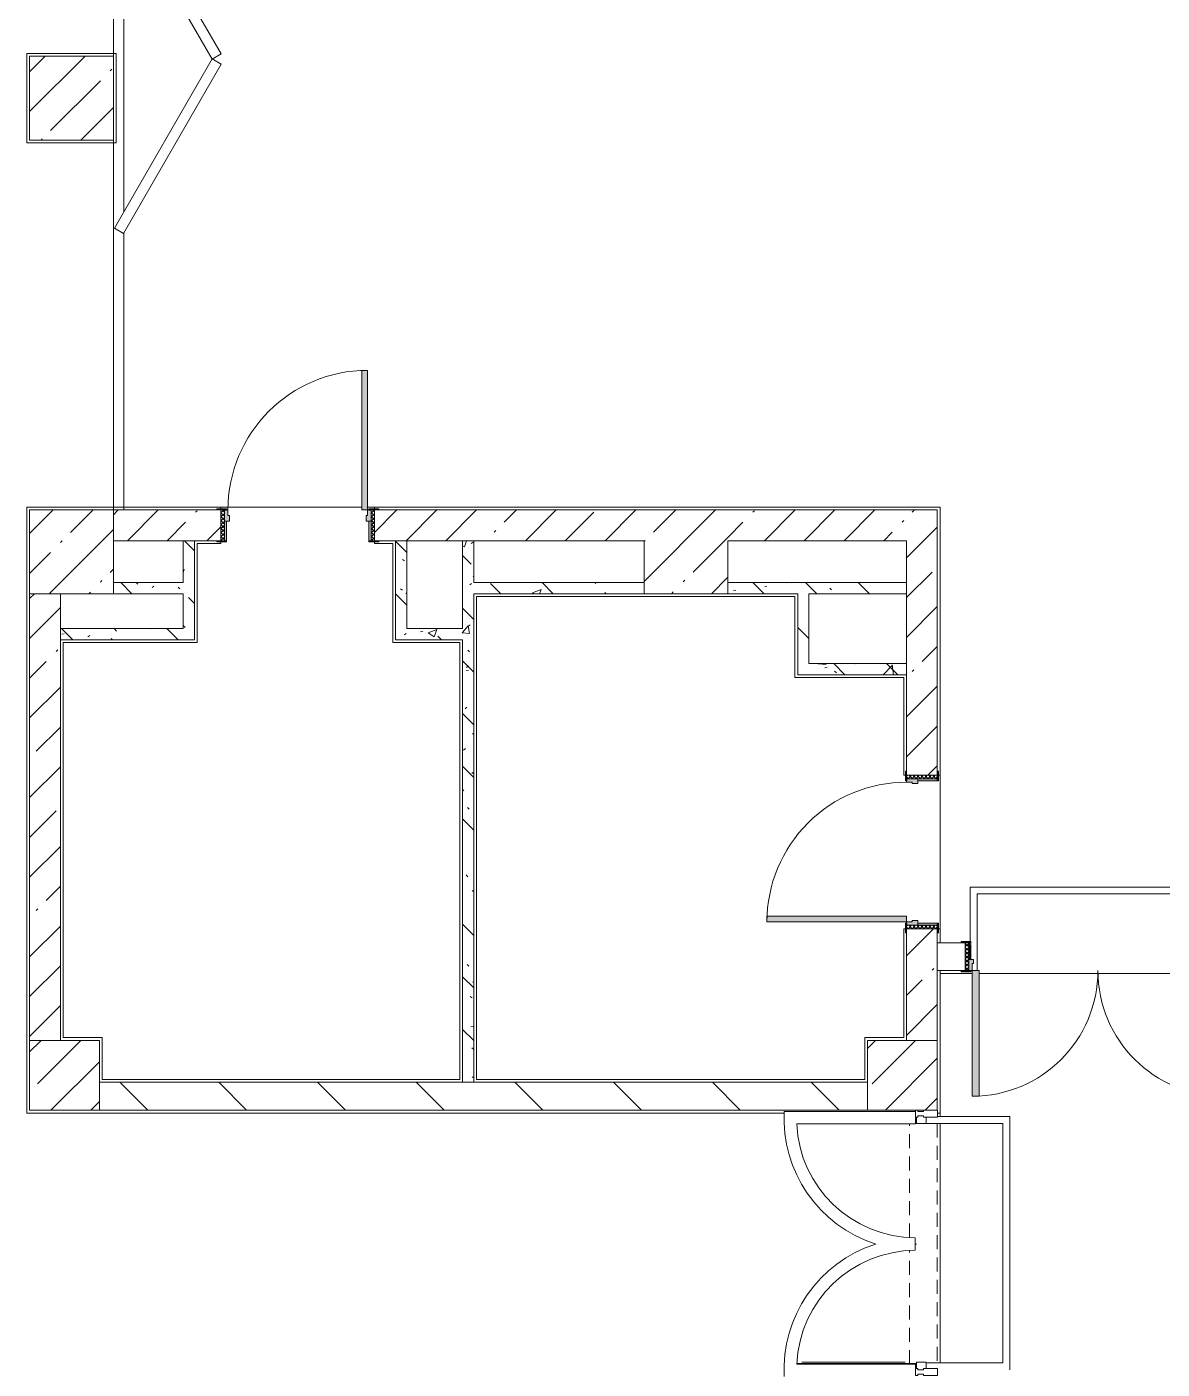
# Model space of a CAD drawing. Header units: millimetres. Extents: x 35840 to 252964, y -8553 to 29000.
# Drawn here: x 139644 to 147774, y 9045 to 18661 of the extents above; entities that cross this region are included whole.
import ezdxf

# ---------------------------------------------------------------- set-up
doc = ezdxf.new("R2010")
doc.units = ezdxf.units.MM
doc.linetypes.add('200_ШТРИХ__ш1_п0_6_', pattern=[160, 100, -60])
for name, color, linetype, lineweight, true_color in [('A-DETL-GENF-3', 7, 'Continuous', 5, 0xaaaaaa), ('A-DOOR-4', 7, 'Continuous', 5, 0xaaaaaa), ('A-DOOR-5', 7, 'Continuous', 5, 0xe2e2e2), ('A-DOOR-FRAM-3', 7, 'Continuous', 5, 0xe2e2e2), ('A-DOOR-FRAM-4', 7, 'Continuous', 5, 0xaaaaaa), ('A-FLOR-1', 7, 'Continuous', 5, 0xaaaaaa), ('I-WALL-5', 7, 'Continuous', 5, 0x787878)]:
    doc.layers.add(name, color=color, linetype=linetype, lineweight=lineweight, true_color=true_color)
for name, color, linetype, lineweight in [('A-DETL-MBND-1', 7, '200_ШТРИХ__ш1_п0_6_', 9), ('A-GLAZ-CWMG-3', 7, 'Continuous', 5), ('A-WALL', 7, 'Continuous', 9), ('I-WALL-4', 7, 'Continuous', 5), ('S-COLS-1', 7, 'Continuous', 5)]:
    doc.layers.add(name, color=color, linetype=linetype, lineweight=lineweight)
pattern_1 = [(45, (125954.28, 0), (-285.123, 285.123), []), (45, (126239.4, 0), (-285.123, 285.123), [504.031, -100.806, 16.764, -84.042])]
pattern_2 = [(135, (125954.3, 0), (-353.553, -353.553), [])]
pattern_3 = [(135, (1751.41, 174.685), (-14.14214, -14.14214), []), (225, (1751.41, 174.685), (14.14214, -14.14214), [])]
pattern_4 = [(45, (-371.384, 174.685), (-14.1421, 14.1421), []), (135, (-371.384, 174.685), (-14.1421, -14.1421), [])]
pattern_5 = [(135, (125954.3, 0), (-377.171, -377.171), [533.4, -88.9, 17.78, -88.9]), (135, (125954.3, 376.94), (-377.171, -377.171), []), (50, (125954.3, 0), (637.645, -55.787), [66.675, -733.425]), (355, (125954.3, 0), (-123.35, 668.7), [53.34, -586.74]), (100.451, (126007.4, -4.65), (514.299, 612.908), [56.665, -623.315]), (46.184, (125954.3, 177.8), (948.776, -147.15), [100.012, -1100.137]), (96.636, (126033.3, 165.5), (830.91, 865.997), [84.998, -934.973]), (351.184, (125954.3, 177.8), (830.918, 865.99), [80.01, -880.11]), (21, (126043.2, 133.35), (530.651, -357.928), [66.675, -733.425]), (326, (126043.2, 133.35), (216.308, 644.658), [53.34, -586.74]), (71.451, (126087.4, 103.5), (746.96, 286.724), [56.665, -623.315]), (37.5, (125954.28, 0), (10.8105, 295.9426), [16.764, -562.864, 16.764, -578.866, -588.962]), (37.5, (125954.28, 0), (10.8105, 295.9426), [-1175.258, 16.764, -572.198]), (7.5, (125954.28, 0), (233.869, 350.6318), [16.764, -322.834, 16.764, -549.529, -224.472]), (7.5, (125954.28, 0), (233.869, 350.6318), [-905.891, 16.764, -207.708]), (327.5, (125756.03, 0), (474.5678, -20.0513), [16.764, -205.486, 16.764, -676.656, -920.115]), (327.5, (125756.03, 0), (474.5678, -20.0513), [-915.67, 16.764, -903.351]), (317.5, (125667.13, 0), (518.452, 88.9934), [16.764, -272.161, 16.764, -443.738, -653.415]), (317.5, (125667.13, 0), (518.452, 88.9934), [-749.427, 16.764, -636.651])]

# ---------------------------------------------------------------- blocks, each defined once
blk = doc.blocks.new('BSC_Колонна _Прямоугольная - 600х600-V286-1_3_2_птичка')
at = {"layer": 'S-COLS-1'}
h = blk.add_hatch(dxfattribs=at)
h.set_pattern_fill('FP_108', color=256, style=0, pattern_type=2)
h.set_pattern_definition([(45, (-14010, -14900), (-285.123, 285.123), []), (45, (-13724.88, -14900), (-285.123, 285.123), [504.031, -100.806, 16.764, -84.042])])
h.paths.add_polyline_path([(220, -300), (300, -300), (300, 300), (-300, 300), (-300, -300), (-80, -300)])
for p, q in [((300, 300), (-300, 300)), ((-300, 300), (-300, -300)), ((300, -300), (300, 300)), ((-300, -300), (300, -300))]:
    blk.add_line(p, q, dxfattribs=at)
blk = doc.blocks.new('BSC_Колонна _Прямоугольная - 600х600-23295697-1_3_2_птичка')
at = {"layer": 'S-COLS-1'}
h = blk.add_hatch(dxfattribs=at)
h.set_pattern_fill('FP_109', color=256, style=0, pattern_type=2)
h.set_pattern_definition([(45, (-14010, -18150), (-285.123, 285.123), []), (45, (-13724.88, -18150), (-285.123, 285.123), [504.031, -100.806, 16.764, -84.042])])
h.paths.add_polyline_path([(-273.8, -300), (300, -300), (300, 300), (-300, 300), (-300, -300)])
for p, q in [((300, 300), (-300, 300)), ((-300, 300), (-300, -300)), ((300, -300), (300, 300)), ((-300, -300), (300, -300))]:
    blk.add_line(p, q, dxfattribs=at)
blk = doc.blocks.new('Дверь_Витражная_остекление_ - ДВН_CОШ в витраже-31920700-1_3_2_птичка')
at = {"layer": 'A-DETL-GENF-3'}
for p, q in [((-855, 60), (-855, -10)), ((855, 60), (855, -10)), ((-865, -10), (-900, -10)), ((-865, -10), (-900, -10)), ((-855, -10), (-900, -10)), ((-865, -17), (-865, -10)), ((-865, -17), (-865, -10)), ((855, -10), (900, -10)), ((856, -830), (856, -90)), ((865, -10), (900, -10)), ((865, -867), (865, -10)), ((865, -10), (865, -867)), ((900, -10), (865, -10))]:
    blk.add_line(p, q, dxfattribs=at)
at = {"layer": 'A-DOOR-4'}
for centre, radius, start, end in [((-910, -10), 920, 359.49349, 0), ((910, -10), 900, 180, 180.51777)]:
    blk.add_arc(centre, radius, start, end, dxfattribs=at)
blk = doc.blocks.new('Прямоугольный импост - Импост структурный с накладкой - 160мм Темный-31915521-1_3_2_птичка')
at = {"layer": 'A-GLAZ-CWMG-3'}
for p, q in [((-25, 17), (25, 17)), ((-15, 0), (-25, 0)), ((-15, -40), (-15, 0)), ((25, 0), (15, 0)), ((15, 0), (15, -40)), ((25, 17), (25, 0)), ((-25, -40), (-15, -40)), ((15, -40), (25, -40)), ((25, -40), (25, -140)), ((25, -140), (-25, -140))]:
    blk.add_line(p, q, dxfattribs=at)
blk = doc.blocks.new('Прямоугольный импост - Импост структурный с накладкой - 160мм Темный-30755591-1_3_2_птичка')
at = {"layer": 'A-GLAZ-CWMG-3'}
for p, q in [((-25, 0), (-25, 17)), ((-25, 17), (25, 17)), ((-15, 0), (-25, 0)), ((-15, -40), (-15, 0)), ((25, 0), (15, 0)), ((15, 0), (15, -40)), ((25, 17), (25, 0)), ((-25, -140), (-25, -40)), ((-25, -40), (-15, -40)), ((15, -40), (25, -40)), ((25, -40), (25, -140)), ((25, -140), (-25, -140))]:
    blk.add_line(p, q, dxfattribs=at)
blk = doc.blocks.new('110_Дверь_СКБ_1Ст_Внутренняя1 - Д-13 1100x2100h_кладовая-33288301-1_3_2_птичка')
at = {"layer": 'A-DOOR-4'}
h = blk.add_hatch(dxfattribs=at)
h.set_pattern_fill('FP_52', color=256, style=0, pattern_type=2)
h.set_pattern_definition(pattern_3)
h.paths.add_polyline_path([(537.5, -110), (562.5, -110), (562.5, 110), (537.5, 110), (537.5, 6.5)])
at = {"layer": 'A-DOOR-5'}
h = blk.add_hatch(color=256, dxfattribs=at)
h.paths.add_polyline_path([(533.2, 30), (537.5, 30), (537.5, 110), (512.5, 110), (512.5, 70), (502.5, 70), (502.5, 30), (522.5, 30)])
h.paths.add_polyline_path([(-512.5, 30), (-477.5, 30), (-477.5, 70), (-487.5, 70), (-487.5, 110), (-512.5, 110)])
at = {"layer": 'A-DOOR-FRAM-3'}
for points in [[(472.5, 110), (512.5, 110), (512.5, 1110), (472.5, 1110), (472.5, 130)], [(-512.5, 110), (-497.5, 110), (-497.5, 118), (-567.5, 118), (-567.5, 110), (-537.5, 110)], [(562.5, 110), (592.5, 110), (592.5, 118), (522.5, 118), (522.5, 110), (546.8, 110)], [(-497.5, -110), (-497.5, 30), (-512.5, 30), (-512.5, -110)], [(537.5, -110), (533.2, 30), (522.5, 30), (522.5, -110)], [(-497.5, -118), (-497.5, -110), (-567.5, -114), (-567.5, -118), (-537.5, -118)], [(581.8, -118), (592.5, -118), (592.5, -110), (522.5, -110), (522.5, -118), (562.5, -118)]]:
    blk.add_hatch(color=256, dxfattribs=at).paths.add_polyline_path(points)
at = {"layer": 'A-DOOR-FRAM-4'}
h = blk.add_hatch(dxfattribs=at)
h.set_pattern_fill('FP_53', color=256, style=0, pattern_type=2)
h.set_pattern_definition(pattern_4)
h.paths.add_polyline_path([(-512.5, -110), (-512.5, 110), (-537.5, 110), (-537.5, -110)])
at = {"layer": 'A-DOOR-4'}
for p, q in [((512.5, 1110), (472.5, 1110)), ((472.5, 1110), (472.5, 110)), ((512.5, 110), (512.5, 1110)), ((472.5, 110), (512.5, 110))]:
    blk.add_line(p, q, dxfattribs=at)
blk.add_arc((512.5, 110), 1000, 90, 180, dxfattribs=at)
at = {"layer": 'A-DOOR-FRAM-4'}
for p, q in [((-497.5, 118), (-567.5, 118)), ((-567.5, 118), (-567.5, 110)), ((-567.5, 110), (-497.5, 110)), ((-512.5, 110), (-537.5, 110)), ((-537.5, 110), (-537.5, -110)), ((-487.5, 110), (-512.5, 110)), ((-512.5, 110), (-512.5, 30)), ((-512.5, -110), (-512.5, 110)), ((-497.5, 110), (-512.5, 110)), ((-512.5, 110), (-512.5, 109)), ((-512.5, 109), (-497.5, 109)), ((-497.5, 110), (-497.5, 118)), ((-497.5, 109), (-497.5, 110)), ((-487.5, 70), (-487.5, 110)), ((512.5, 110), (512.5, 70)), ((537.5, 110), (512.5, 110)), ((592.5, 118), (522.5, 118)), ((522.5, 118), (522.5, 110)), ((537.5, 110), (522.5, 110)), ((522.5, 110), (522.5, 109)), ((522.5, 110), (592.5, 110)), ((522.5, 109), (537.5, 109)), ((537.5, 30), (537.5, 110)), ((562.5, 110), (537.5, 110)), ((537.5, 110), (537.5, -110)), ((537.5, 109), (537.5, 110)), ((562.5, -110), (562.5, 110)), ((592.5, 110), (592.5, 118)), ((-512.5, 30), (-477.5, 30)), ((-497.5, 30), (-512.5, 30)), ((-512.5, 30), (-512.5, -110)), ((-497.5, -110), (-497.5, 30)), ((-477.5, 70), (-487.5, 70)), ((-477.5, 30), (-477.5, 70)), ((512.5, 70), (502.5, 70)), ((502.5, 70), (502.5, 30)), ((502.5, 30), (537.5, 30)), ((537.5, 30), (522.5, 30)), ((522.5, 30), (522.5, -110)), ((537.5, -110), (537.5, 30)), ((-497.5, -110), (-567.5, -110)), ((-567.5, -110), (-567.5, -118)), ((-567.5, -118), (-497.5, -118)), ((-537.5, -110), (-512.5, -110)), ((-512.5, -110), (-497.5, -110)), ((-497.5, -118), (-497.5, -110)), ((522.5, -110), (537.5, -110)), ((592.5, -110), (522.5, -110)), ((522.5, -110), (522.5, -118)), ((522.5, -118), (592.5, -118)), ((537.5, -110), (562.5, -110)), ((592.5, -118), (592.5, -110))]:
    blk.add_line(p, q, dxfattribs=at)
blk = doc.blocks.new('DOR__перегородка__Прямоугольная - ТП-2_ Вн_ДПГ_9480х4200h_2-23998078-1_3_2_птичка')
at = {"layer": 'A-DOOR-4'}
for p, q in [((0, 0), (2650, 0)), ((3250, 0), (6400, 0)), ((7000, 0), (9480, 0)), ((0, -75), (1987.4, -75)), ((2137.4, -75), (4324.5, -75)), ((4474.5, -75), (4486.7, -75)), ((4636.7, -75), (6823.8, -75)), ((6973.8, -75), (6985, -75)), ((7135, -75), (9323.2, -75)), ((9105.2, -200.9), (9105.2, -75)), ((9180.2, -157.6), (9180.2, -75)), ((9255.2, -114.3), (9255.2, -75)), ((9473.2, -75), (9480, -75)), ((9330.2, -1474.2), (9330.2, -157.6)), ((9405.2, -1474.2), (9405.2, -114.3)), ((9105.2, -1474.2), (9105.2, -287.5)), ((9180.2, -1474.2), (9180.2, -244.2)), ((9255.2, -1474.2), (9255.2, -200.9)), ((9480, -1474.2), (9480, -450)), ((9105.2, -1474.2), (9480, -1474.2))]:
    blk.add_line(p, q, dxfattribs=at)
at = {"layer": 'A-DOOR-FRAM-4'}
for p, q in [((2019.1, -6.7), (1981.6, -71.7)), ((1981.6, -71.7), (3193.9, -771.8)), ((3231.5, -706.9), (2019.1, -6.7)), ((4442.7, -6.7), (3230.4, -706.9)), ((3267.9, -771.8), (4480.3, -71.7)), ((4480.3, -71.7), (4442.7, -6.7)), ((4518.4, -6.7), (4480.9, -71.7)), ((4480.9, -71.7), (5693.3, -771.8)), ((5730.8, -706.9), (4518.4, -6.7)), ((6942.1, -6.7), (5729.7, -706.9)), ((5767.3, -771.8), (6979.6, -71.7)), ((6979.6, -71.7), (6942.1, -6.7)), ((7016.7, -6.7), (6979.2, -71.7)), ((6979.2, -71.7), (8191.6, -771.8)), ((8229.1, -706.9), (7016.7, -6.7)), ((9441.4, -6.7), (8229.1, -706.9)), ((8266.6, -771.8), (9478.9, -71.7)), ((9478.9, -71.7), (9441.4, -6.7)), ((3193.9, -771.8), (3231.5, -706.9)), ((3230.4, -706.9), (3267.9, -771.8)), ((5693.3, -771.8), (5730.8, -706.9)), ((5729.7, -706.9), (5767.3, -771.8)), ((8191.6, -771.8), (8229.1, -706.9)), ((8229.1, -706.9), (8266.6, -771.8))]:
    blk.add_line(p, q, dxfattribs=at)
blk = doc.blocks.new('110_Дверь_СКБ_1Ст_Внутренняя1 - Д-4к_п__1100x2100h_Артистические EI30-23985503-1_3_2_птичка')
at = {"layer": 'A-DOOR-4'}
h = blk.add_hatch(dxfattribs=at)
h.set_pattern_fill('FP_52', color=256, style=0, pattern_type=2)
h.set_pattern_definition(pattern_3)
h.paths.add_polyline_path([(537.5, 102.1), (537.5, -110), (562.5, -110), (562.5, 110), (537.5, 110)])
at = {"layer": 'A-DOOR-5'}
h = blk.add_hatch(color=256, dxfattribs=at)
h.paths.add_polyline_path([(-512.5, 30), (-477.5, 30), (-477.5, 70), (-487.5, 70), (-487.5, 110), (-512.5, 110)])
h.paths.add_polyline_path([(502.5, 54), (502.5, 30), (537.5, 30), (537.5, 110), (512.5, 110), (508.7, 70), (502.5, 70), (502.5, 63.1)])
at = {"layer": 'A-DOOR-FRAM-3'}
for points in [[(-487.5, 703.8), (-487.5, 110), (-447.5, 110), (-447.5, 1110), (-487.5, 1110)], [(-567.5, 117), (-567.5, 110), (-497.5, 110), (-497.5, 118), (-567.5, 118)], [(522.5, 118), (522.5, 110), (592.5, 110), (592.5, 118), (537.5, 118)], [(-512.5, -110), (-497.5, -110), (-497.5, 30), (-512.5, 30)], [(522.5, -110), (537.5, -110), (537.5, 30), (522.5, 30)], [(-567.5, -118), (-497.5, -118), (-497.5, -110), (-567.5, -110)], [(522.5, -110), (522.5, -118), (592.5, -118), (592.5, -110), (537.5, -110)]]:
    blk.add_hatch(color=256, dxfattribs=at).paths.add_polyline_path(points)
at = {"layer": 'A-DOOR-FRAM-4'}
h = blk.add_hatch(dxfattribs=at)
h.set_pattern_fill('FP_53', color=256, style=0, pattern_type=2)
h.set_pattern_definition(pattern_4)
h.paths.add_polyline_path([(-537.5, -110), (-512.5, -110), (-512.5, 110), (-537.5, 110)])
at = {"layer": 'A-DOOR-4'}
for p, q in [((-487.5, 1110), (-487.5, 110)), ((-447.5, 1110), (-487.5, 1110)), ((-447.5, 110), (-447.5, 1110)), ((-487.5, 110), (-447.5, 110))]:
    blk.add_line(p, q, dxfattribs=at)
blk.add_arc((-487.5, 110), 1000, 360, 90, dxfattribs=at)
at = {"layer": 'A-DOOR-FRAM-4'}
for p, q in [((-497.5, 118), (-567.5, 118)), ((-567.5, 118), (-567.5, 110)), ((-567.5, 110), (-497.5, 110)), ((-512.5, 110), (-537.5, 110)), ((-537.5, 110), (-537.5, -110)), ((-487.5, 110), (-512.5, 110)), ((-512.5, 110), (-512.5, 30)), ((-512.5, -110), (-512.5, 110)), ((-497.5, 110), (-512.5, 110)), ((-512.5, 110), (-512.5, 109)), ((-512.5, 109), (-497.5, 109)), ((-497.5, 110), (-497.5, 118)), ((-497.5, 109), (-497.5, 110)), ((-487.5, 70), (-487.5, 110)), ((512.5, 110), (512.5, 70)), ((537.5, 110), (512.5, 110)), ((592.5, 118), (522.5, 118)), ((522.5, 118), (522.5, 110)), ((537.5, 110), (522.5, 110)), ((522.5, 110), (522.5, 109)), ((522.5, 110), (592.5, 110)), ((522.5, 109), (537.5, 109)), ((537.5, 30), (537.5, 110)), ((562.5, 110), (537.5, 110)), ((537.5, 110), (537.5, -110)), ((537.5, 109), (537.5, 110)), ((562.5, -110), (562.5, 110)), ((592.5, 110), (592.5, 118)), ((-512.5, 30), (-477.5, 30)), ((-497.5, 30), (-512.5, 30)), ((-512.5, 30), (-512.5, -110)), ((-497.5, -110), (-497.5, 30)), ((-477.5, 70), (-487.5, 70)), ((-477.5, 30), (-477.5, 70)), ((512.5, 70), (502.5, 70)), ((502.5, 70), (502.5, 30)), ((502.5, 30), (537.5, 30)), ((537.5, 30), (522.5, 30)), ((522.5, 30), (522.5, -110)), ((537.5, -110), (537.5, 30)), ((-497.5, -110), (-567.5, -110)), ((-567.5, -110), (-567.5, -118)), ((-567.5, -118), (-497.5, -118)), ((-537.5, -110), (-512.5, -110)), ((-512.5, -110), (-497.5, -110)), ((-497.5, -118), (-497.5, -110)), ((522.5, -110), (537.5, -110)), ((592.5, -110), (522.5, -110)), ((522.5, -110), (522.5, -118)), ((522.5, -118), (592.5, -118)), ((537.5, -110), (562.5, -110)), ((592.5, -118), (592.5, -110))]:
    blk.add_line(p, q, dxfattribs=at)
blk = doc.blocks.new('BSC_Колонна _Прямоугольная - 500х500-V335-1_3_2_птичка')
at = {"layer": 'S-COLS-1'}
h = blk.add_hatch(dxfattribs=at)
h.set_pattern_fill('FP_148', color=256, style=0, pattern_type=2)
h.set_pattern_definition([(45, (-19960, -11150), (-285.123, 285.123), []), (45, (-19674.88, -11150), (-285.123, 285.123), [504.031, -100.806, 16.764, -84.042])])
h.paths.add_polyline_path([(250, -250), (250, 250), (-250, 250), (-250, -250)])
for p, q in [((250, 250), (-250, 250)), ((-250, 250), (-250, -250)), ((250, -250), (250, 250)), ((-250, -250), (250, -250))]:
    blk.add_line(p, q, dxfattribs=at)
blk = doc.blocks.new('110_Дверь_СКБ_2Ст - Д-10 1800x2100h_Актовый зал EI30-23435156-1_3_2_птичка')
at = {"layer": 'A-DOOR-4'}
h = blk.add_hatch(dxfattribs=at)
h.set_pattern_fill('FP_152', color=256, style=0, pattern_type=2)
h.set_pattern_definition([(135, (1351.41, 164.685), (-14.1421, -14.1421), []), (225, (1351.41, 164.685), (14.1421, -14.1421), [])])
h.paths.add_polyline_path([(962.5, 100), (937.5, 100), (937.5, -100), (962.5, -100)])
at = {"layer": 'A-DOOR-5'}
for points in [[(-887.5, 1000), (-887.5, 100), (-837.5, 100), (-837.5, 1000)], [(862.5, 1000), (862.5, 100), (912.5, 100), (912.5, 1000)]]:
    blk.add_hatch(color=256, dxfattribs=at).paths.add_polyline_path(points)
h = blk.add_hatch(color=256, dxfattribs=at)
h.paths.add_polyline_path([(937.5, 100), (912.5, 100), (912.5, 50), (902.5, 50), (902.5, 20), (937.5, 20)])
h.paths.add_polyline_path([(-887.5, 100), (-912.5, 100), (-912.5, 20), (-877.5, 20), (-882.7, 50), (-887.5, 50)])
at = {"layer": 'A-DOOR-FRAM-3'}
for points in [[(-937.5, 108), (-967.5, 108), (-967.5, 100), (-897.5, 100), (-897.5, 108), (-916.5, 108)], [(962.5, 108), (922.5, 108), (927.9, 100), (992.5, 100), (992.5, 108)], [(-897.5, 20), (-912.5, 20), (-912.5, -100), (-897.5, -100)], [(927.9, 20), (922.5, 20), (927.9, -100), (937.5, -100), (937.5, 20)], [(-897.5, -100), (-967.5, -100), (-967.5, -108), (-897.5, -108)], [(922.5, -100), (927.9, -108), (992.5, -108), (992.5, -100), (927.9, -100)]]:
    blk.add_hatch(color=256, dxfattribs=at).paths.add_polyline_path(points)
at = {"layer": 'A-DOOR-FRAM-4'}
h = blk.add_hatch(dxfattribs=at)
h.set_pattern_fill('FP_153', color=256, style=0, pattern_type=2)
h.set_pattern_definition([(45, (-771.384, 164.685), (-14.1421, 14.1421), []), (135, (-771.384, 164.685), (-14.1421, -14.1421), [])])
h.paths.add_polyline_path([(-937.5, 100), (-937.5, -100), (-912.5, -100), (-912.5, 100)])
at = {"layer": 'A-DOOR-4'}
for p, q in [((-887.5, 1000), (-887.5, 100)), ((-837.5, 1000), (-887.5, 1000)), ((-837.5, 100), (-837.5, 1000)), ((912.5, 1000), (862.5, 1000)), ((862.5, 1000), (862.5, 100)), ((912.5, 100), (912.5, 1000)), ((-887.5, 100), (-837.5, 100)), ((862.5, 100), (912.5, 100))]:
    blk.add_line(p, q, dxfattribs=at)
for centre, start, end in [((-887.5, 100), 0, 90), ((912.5, 100), 90, 180)]:
    blk.add_arc(centre, 900, start, end, dxfattribs=at)
at = {"layer": 'A-DOOR-FRAM-4'}
for p, q in [((-897.5, 108), (-967.5, 108)), ((-967.5, 108), (-967.5, 100)), ((-967.5, 100), (-897.5, 100)), ((-912.5, 100), (-937.5, 100)), ((-937.5, 100), (-937.5, -100)), ((-887.5, 100), (-912.5, 100)), ((-912.5, 100), (-912.5, 20)), ((-912.5, -100), (-912.5, 100)), ((-897.5, 100), (-897.5, 108)), ((-887.5, 50), (-887.5, 100)), ((912.5, 100), (912.5, 50)), ((937.5, 100), (912.5, 100)), ((992.5, 108), (922.5, 108)), ((922.5, 108), (922.5, 100)), ((922.5, 100), (992.5, 100)), ((937.5, 20), (937.5, 100)), ((962.5, 100), (937.5, 100)), ((937.5, 100), (937.5, -100)), ((962.5, -100), (962.5, 100)), ((992.5, 100), (992.5, 108)), ((-912.5, 20), (-877.5, 20)), ((-897.5, 20), (-912.5, 20)), ((-912.5, 20), (-912.5, -100)), ((-897.5, -100), (-897.5, 20)), ((-877.5, 50), (-887.5, 50)), ((-877.5, 20), (-877.5, 50)), ((912.5, 50), (902.5, 50)), ((902.5, 50), (902.5, 20)), ((902.5, 20), (937.5, 20)), ((937.5, 20), (922.5, 20)), ((922.5, 20), (922.5, -100)), ((937.5, -100), (937.5, 20)), ((-897.5, -100), (-967.5, -100)), ((-967.5, -100), (-967.5, -108)), ((-967.5, -108), (-897.5, -108)), ((-937.5, -100), (-912.5, -100)), ((-912.5, -100), (-897.5, -100)), ((-897.5, -108), (-897.5, -100)), ((922.5, -100), (937.5, -100)), ((992.5, -100), (922.5, -100)), ((922.5, -100), (922.5, -108)), ((922.5, -108), (992.5, -108)), ((937.5, -100), (962.5, -100)), ((992.5, -108), (992.5, -100))]:
    blk.add_line(p, q, dxfattribs=at)
blk = doc.blocks.new('BSC_Колонна _Прямоугольная - 500х500-V354-1_3_2_птичка')
at = {"layer": 'S-COLS-1'}
h = blk.add_hatch(dxfattribs=at)
h.set_pattern_fill('FP_163', color=256, style=0, pattern_type=2)
h.set_pattern_definition([(45, (-13960, -11150), (-285.123, 285.123), []), (45, (-13674.88, -11150), (-285.123, 285.123), [504.031, -100.806, 16.764, -84.042])])
h.paths.add_polyline_path([(-250, -250), (250, -250), (250, 250), (-250, 247.8), (-250, -206.3)])
for p, q in [((250, 250), (-250, 250)), ((-250, 250), (-250, -250)), ((250, -250), (250, 250)), ((-250, -250), (250, -250))]:
    blk.add_line(p, q, dxfattribs=at)
blk = doc.blocks.new('BSC_Колонна _Прямоугольная - 500х500-V371-1_3_2_птичка')
at = {"layer": 'S-COLS-1'}
for p, q in [((250, 250), (-250, 250)), ((-250, 250), (-250, -250)), ((250, -250), (250, 250)), ((-250, -250), (250, -250))]:
    blk.add_line(p, q, dxfattribs=at)
blk = doc.blocks.new('Прямоугольный импост - Импост структурный с накладкой - 160мм-31915517-1_3_2_птичка')
at = {"layer": 'A-GLAZ-CWMG-3'}
for p, q in [((0, 17), (-50, 17)), ((-50, 17), (-50, 0)), ((-50, 0), (-40, 0)), ((-40, 0), (-40, -40)), ((-10, -40), (-10, 0)), ((-10, 0), (0, 0)), ((-40, -40), (-50, -40)), ((-50, -40), (-50, -140)), ((0, -40), (-10, -40)), ((-50, -140), (0, -140))]:
    blk.add_line(p, q, dxfattribs=at)

msp = doc.modelspace()

# ---------------------------------------------------------------- hatches: boundary and pattern name
at = {"layer": 'I-WALL-4'}
h = msp.add_hatch(dxfattribs=at)
h.set_pattern_fill('FP_100', color=256, style=0, pattern_type=2)
h.set_pattern_definition(pattern_1)
h.paths.add_polyline_path([(142164.3, 14980), (144064.5, 14980), (144064.5, 15200), (142134.3, 15200), (142134.3, 14980), (142152.3, 14980)])
h.paths.add_polyline_path([(145944.3, 14980), (146164.3, 14980), (146164.3, 15200), (144664.5, 15200), (144664.5, 14980), (145350.5, 14980)])
h.paths.add_polyline_path([(141034.3, 14980), (141034.3, 15200), (140264.3, 15200), (140264.3, 14980), (141004.3, 14980)])
h = msp.add_hatch(dxfattribs=at)
h.set_pattern_fill('FP_100', color=256, style=0, pattern_type=2)
h.set_pattern_definition(pattern_1)
h.paths.add_polyline_path([(145944.3, 11400), (146164.3, 11400), (146164.3, 12200), (145944.3, 12200), (145944.3, 11452.4)])
h.paths.add_polyline_path([(145944.3, 13300), (146164.3, 13300), (146164.3, 14980), (145944.3, 14980), (145944.3, 13330)])
h = msp.add_hatch(dxfattribs=at)
h.set_pattern_fill('FP_100', color=256, style=0, pattern_type=2)
h.set_pattern_definition(pattern_1)
h.paths.add_polyline_path([(139664.3, 11400), (139884.3, 11400), (139884.3, 14600), (139664.3, 14600), (139664.3, 11420)])
h = msp.add_hatch(dxfattribs=at)
h.set_pattern_fill('FP_106', color=256, style=0, pattern_type=2)
h.set_pattern_definition(pattern_2)
h.paths.add_polyline_path([(148294.3, 11900), (148544.3, 11900), (148544.3, 12100), (148264.3, 12100), (148264.3, 11900)])
h.paths.add_polyline_path([(146184.3, 11900), (146364.3, 11900), (146364.3, 12100), (146164.3, 12100), (146164.3, 11900)])
h = msp.add_hatch(dxfattribs=at)
h.set_pattern_fill('FP_106', color=256, style=0, pattern_type=2)
h.set_pattern_definition(pattern_2)
h.paths.add_polyline_path([(141632.5, 10900), (145664.3, 10900), (145664.3, 11100), (140164.3, 11100), (140164.3, 10900)])
at = {"layer": 'I-WALL-5'}
h = msp.add_hatch(dxfattribs=at)
h.set_pattern_fill('FP_120', color=256, style=0, pattern_type=2)
h.set_pattern_definition(pattern_5)
h.paths.add_polyline_path([(140844.3, 14350), (140844.3, 14980), (140764.3, 14976), (140764.3, 14350)])
h = msp.add_hatch(dxfattribs=at)
h.set_pattern_fill('FP_120', color=256, style=0, pattern_type=2)
h.set_pattern_definition(pattern_5)
h.paths.add_polyline_path([(142284.3, 14350), (142364.3, 14350), (142364.3, 14980), (142284.3, 14980), (142284.3, 14960)])
h = msp.add_hatch(dxfattribs=at)
h.set_pattern_fill('FP_120', color=256, style=0, pattern_type=2)
h.set_pattern_definition(pattern_5)
h.paths.add_polyline_path([(142844.3, 11100), (142844.3, 14980), (142764.3, 14980), (142764.3, 11100)])
h = msp.add_hatch(dxfattribs=at)
h.set_pattern_fill('FP_120', color=256, style=0, pattern_type=2)
h.set_pattern_definition(pattern_5)
h.paths.add_polyline_path([(140764.3, 14600), (140764.3, 14680), (140264.3, 14680), (140264.3, 14600)])
h = msp.add_hatch(dxfattribs=at)
h.set_pattern_fill('FP_120', color=256, style=0, pattern_type=2)
h.set_pattern_definition(pattern_5)
h.paths.add_polyline_path([(142844.3, 14600), (144064.3, 14600), (144064.3, 14680), (142844.3, 14680)])
h = msp.add_hatch(dxfattribs=at)
h.set_pattern_fill('FP_120', color=256, style=0, pattern_type=2)
h.set_pattern_definition(pattern_5)
h.paths.add_polyline_path([(145164.3, 14600), (145944.3, 14600), (145944.3, 14680), (144664.5, 14680), (144664.5, 14600), (145144.3, 14600)])
h = msp.add_hatch(dxfattribs=at)
h.set_pattern_fill('FP_120', color=256, style=0, pattern_type=2)
h.set_pattern_definition(pattern_5)
h.paths.add_polyline_path([(145164.3, 14020), (145244.3, 14020), (145244.3, 14600), (145164.3, 14600), (145164.3, 14580)])
h = msp.add_hatch(dxfattribs=at)
h.set_pattern_fill('FP_120', color=256, style=0, pattern_type=2)
h.set_pattern_definition(pattern_5)
h.paths.add_polyline_path([(140264.3, 14270), (140844.3, 14270), (140844.3, 14350), (139884.3, 14350), (139884.3, 14270), (140184.3, 14270)])
h = msp.add_hatch(dxfattribs=at)
h.set_pattern_fill('FP_120', color=256, style=0, pattern_type=2)
h.set_pattern_definition(pattern_5)
h.paths.add_polyline_path([(142364.3, 14270), (142764.3, 14270), (142764.3, 14350), (142284.3, 14350), (142284.3, 14270), (142292.5, 14270)])
h = msp.add_hatch(dxfattribs=at)
h.set_pattern_fill('FP_120', color=256, style=0, pattern_type=2)
h.set_pattern_definition(pattern_5)
h.paths.add_polyline_path([(145944.3, 14020), (145944.3, 14100), (145244.3, 14100), (145244.3, 14020), (145924.3, 14020)])
at = {"layer": 'S-COLS-1'}
h = msp.add_hatch(dxfattribs=at)
h.set_pattern_fill('FP_100', color=256, style=0, pattern_type=2)
h.set_pattern_definition(pattern_1)
h.paths.add_polyline_path([(144064.5, 14600), (144664.5, 14600), (144664.5, 15200), (144064.5, 15200), (144064.5, 14980)])

# ---------------------------------------------------------------- linework, layer by layer
at = {"layer": 'A-DETL-MBND-1'}
for p, q in [((145964.3, 9989), (145964.3, 10801.3)), ((146164.3, 10805.2), (146164.3, 9090)), ((145964.3, 9081.3), (145964.3, 9893.6))]:
    msp.add_line(p, q, dxfattribs=at)
at = {"layer": 'A-FLOR-1'}
for p, q in [((139644.3, 17830), (139644.3, 18470)), ((139644.3, 18470), (140284.3, 18470)), ((140284.3, 18470), (140284.3, 17830)), ((140284.3, 17830), (139644.3, 17830)), ((139644.3, 10880), (139644.3, 15220)), ((139644.3, 15220), (142044.3, 15220)), ((141034.3, 15220), (141034.3, 15208)), ((142084.3, 15220), (146184.3, 15220)), ((142134.3, 15208), (142134.3, 15220)), ((146184.3, 15220), (146184.3, 12100)), ((141034.3, 14960), (140864.3, 14960)), ((140864.3, 14960), (140864.3, 14250)), ((141034.3, 14972), (141034.3, 14960)), ((142134.3, 14960), (142134.3, 14972)), ((142264.3, 14960), (142134.3, 14960)), ((142264.3, 14250), (142264.3, 14960)), ((145144.3, 14580), (142864.3, 14580)), ((142864.3, 14580), (142864.3, 11120)), ((145144.3, 14000), (145144.3, 14580)), ((140864.3, 14250), (139904.3, 14250)), ((139904.3, 14250), (139904.3, 11420)), ((142744.3, 14250), (142264.3, 14250)), ((142744.3, 11120), (142744.3, 14250)), ((145924.3, 14000), (145144.3, 14000)), ((145924.3, 13300), (145924.3, 14000)), ((145936.3, 13300), (145924.3, 13300)), ((146184.3, 13300), (146172.3, 13300)), ((146398.9, 12498.9), (146398.9, 12108)), ((148214.1, 12498.9), (146398.9, 12498.9)), ((146448.9, 11900), (146448.9, 12448.9)), ((146448.9, 12448.9), (148164.1, 12448.9)), ((145924.3, 11420), (145924.3, 12200)), ((145924.3, 12200), (145936.3, 12200)), ((146172.3, 12200), (146184.3, 12200)), ((146184.3, 10855.2), (146184.3, 11900)), ((146414.3, 11880), (146184.3, 11880)), ((146404.3, 11898.9), (146414.3, 11898.9)), ((148164.3, 11880), (146464.3, 11880)), ((139904.3, 11420), (140184.3, 11420)), ((140184.3, 11420), (140184.3, 11120)), ((145644.3, 11120), (145644.3, 11420)), ((145644.3, 11420), (145924.3, 11420)), ((140184.3, 11120), (142744.3, 11120)), ((142864.3, 11120), (145644.3, 11120)), ((145067.5, 10880), (139644.3, 10880)), ((146007.5, 10891.3), (145067.5, 10891.3)), ((146184.3, 10880), (146164.5, 10880)), ((145157.1, 10801.3), (146007.5, 10801.3)), ((146007.5, 10801.3), (146007.5, 10850)), ((146084.5, 10850), (146084.5, 10805.2)), ((146084.5, 10805.2), (146634.5, 10805.2)), ((146684.5, 10855.2), (146164.5, 10855.2)), ((146184.3, 10805.2), (146184.3, 9090)), ((146634.5, 10805.2), (146634.5, 9090)), ((146684.5, 9040), (146684.5, 10855.2)), ((146006.5, 9896.3), (146006.5, 9986.3)), ((146007.5, 9081.3), (145157.1, 9081.3)), ((146007.5, 9050), (146007.5, 9081.3)), ((146634.5, 9090), (146084.5, 9090)), ((146084.5, 9090), (146084.5, 9050))]:
    msp.add_line(p, q, dxfattribs=at)
for centre, radius, start, end in [((146011.2, 10841.3), 945, 176.96706, 252.24721), ((146011.2, 10841.3), 855, 182.68148, 269.68791), ((146011.2, 9041.3), 945, 107.75279, 183.03294), ((146011.2, 9041.3), 855, 90.31209, 177.31852)]:
    msp.add_arc(centre, radius, start, end, dxfattribs=at)
at = {"layer": 'A-WALL'}
for p, q in [((140844.3, 14980), (140764.3, 14980)), ((142364.3, 14980), (142284.3, 14980)), ((142844.3, 14980), (142764.3, 14980)), ((145944.3, 14600), (145944.3, 14680)), ((139884.3, 14350), (139884.3, 14270)), ((145944.3, 14020), (145944.3, 14100)), ((146164.3, 12100), (146164.3, 11900)), ((142764.3, 11100), (142844.3, 11100))]:
    msp.add_line(p, q, dxfattribs=at)
at = {"layer": 'I-WALL-4'}
for p, q in [((141004.3, 15200), (140264.3, 15200)), ((144064.5, 15200), (142164.3, 15200)), ((146164.3, 15200), (144664.5, 15200)), ((146164.3, 13330), (146164.3, 15200)), ((140264.3, 14980), (140764.3, 14980)), ((140764.3, 14980), (140764.3, 14680)), ((140844.3, 14270), (140844.3, 14980)), ((140844.3, 14980), (141004.3, 14980)), ((142164.3, 14980), (142284.3, 14980)), ((142284.3, 14980), (142284.3, 14270)), ((142364.3, 14350), (142364.3, 14980)), ((142364.3, 14980), (142764.3, 14980)), ((142764.3, 14980), (142764.3, 14350)), ((142844.3, 14680), (142844.3, 14980)), ((142844.3, 14980), (144064.5, 14980)), ((144664.5, 14980), (145944.3, 14980)), ((145944.3, 14980), (145944.3, 14680)), ((140764.3, 14680), (140264.3, 14680)), ((144064.3, 14680), (142844.3, 14680)), ((144064.3, 14600), (144064.3, 14680)), ((145944.3, 14680), (144664.5, 14680)), ((144664.5, 14680), (144664.5, 14600)), ((139664.3, 14600), (139664.3, 11400)), ((139884.3, 14350), (139884.3, 14600)), ((140264.3, 14600), (140764.3, 14600)), ((140764.3, 14600), (140764.3, 14350)), ((142844.3, 11100), (142844.3, 14600)), ((142844.3, 14600), (144064.3, 14600)), ((144664.5, 14600), (145164.3, 14600)), ((145164.3, 14600), (145164.3, 14020)), ((145244.3, 14600), (145944.3, 14600)), ((145244.3, 14100), (145244.3, 14600)), ((145944.3, 14600), (145944.3, 14100)), ((140764.3, 14350), (139884.3, 14350)), ((142764.3, 14350), (142364.3, 14350)), ((139884.3, 11400), (139884.3, 14270)), ((139884.3, 14270), (140844.3, 14270)), ((142284.3, 14270), (142764.3, 14270)), ((142764.3, 14270), (142764.3, 11100)), ((145944.3, 14100), (145244.3, 14100)), ((145164.3, 14020), (145944.3, 14020)), ((145944.3, 14020), (145944.3, 13330)), ((145944.3, 12170), (145944.3, 11400)), ((146164.3, 12100), (146164.3, 12170)), ((146334.3, 12100), (146164.3, 12100)), ((146164.3, 11400), (146164.3, 11900)), ((146164.3, 11900), (146334.3, 11900)), ((142764.3, 11100), (140164.3, 11100)), ((145664.3, 11100), (142844.3, 11100)), ((140164.3, 10900), (145664.3, 10900))]:
    msp.add_line(p, q, dxfattribs=at)
at = {"layer": 'S-COLS-1'}
for p, q in [((144664.5, 15200), (144064.5, 15200)), ((144064.5, 14980), (144064.5, 14600)), ((144664.5, 14600), (144664.5, 14980)), ((144064.5, 14600), (144664.5, 14600))]:
    msp.add_line(p, q, dxfattribs=at)

# ---------------------------------------------------------------- block references
at = {"layer": 'A-DOOR-4'}
for name, p, rotation in [('DOR__перегородка__Прямоугольная - ТП-2_ Вн_ДПГ_9480х4200h_2-23998078-1_3_2_птичка', (140264.3, 15200), 90.00000000000044), ('110_Дверь_СКБ_1Ст_Внутренняя1 - Д-4к_п__1100x2100h_Артистические EI30-23985503-1_3_2_птичка', (146054.3, 12737.5), 90), ('110_Дверь_СКБ_2Ст - Д-10 1800x2100h_Актовый зал EI30-23435156-1_3_2_птичка', (147326.8, 12000), 180), ('Дверь_Витражная_остекление_ - ДВН_CОШ в витраже-31920700-1_3_2_птичка', (146024.5, 9950), 269.9999999999999)]:
    msp.add_blockref(name, p, dxfattribs=dict(at, rotation=rotation))
msp.add_blockref('110_Дверь_СКБ_1Ст_Внутренняя1 - Д-13 1100x2100h_кладовая-33288301-1_3_2_птичка', (141571.8, 15090), dxfattribs=at)
at = {"layer": 'A-GLAZ-CWMG-3', "extrusion": (0, 0, -1), "rotation": 270.0000000000001}
for name, p in [('Прямоугольный импост - Импост структурный с накладкой - 160мм Темный-31915521-1_3_2_птичка', (-146024.5, 10875)), ('Прямоугольный импост - Импост структурный с накладкой - 160мм Темный-30755591-1_3_2_птичка', (-146024.5, 9025))]:
    msp.add_blockref(name, p, dxfattribs=at)
at = {"layer": 'A-GLAZ-CWMG-3', "rotation": 89.99999999999993}
msp.add_blockref('Прямоугольный импост - Импост структурный с накладкой - 160мм-31915517-1_3_2_птичка', (146024.5, 10900), dxfattribs=at)
at = {"layer": 'S-COLS-1'}
for name, p in [('BSC_Колонна _Прямоугольная - 600х600-23295697-1_3_2_птичка', (139964.3, 18150)), ('BSC_Колонна _Прямоугольная - 600х600-V286-1_3_2_птичка', (139964.3, 14900)), ('BSC_Колонна _Прямоугольная - 500х500-V354-1_3_2_птичка', (139914.3, 11150)), ('BSC_Колонна _Прямоугольная - 500х500-V335-1_3_2_птичка', (145914.3, 11150)), ('BSC_Колонна _Прямоугольная - 500х500-V371-1_3_2_птичка', (145914.3, 11150))]:
    msp.add_blockref(name, p, dxfattribs=at)

doc.saveas('drawing.dxf')
